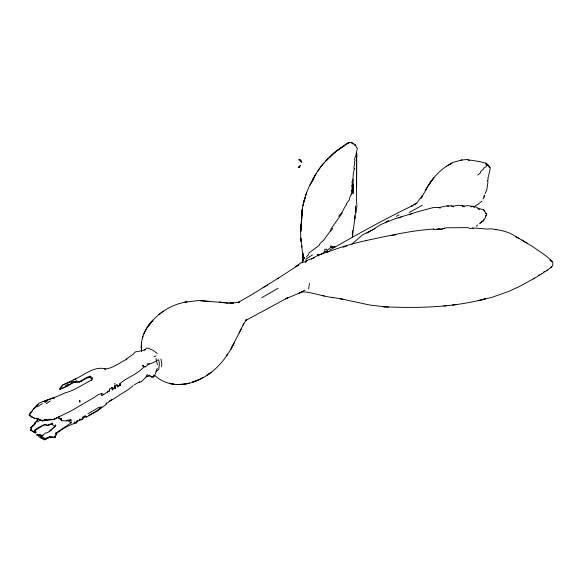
<?xml version="1.0" encoding="UTF-8"?>
<svg xmlns="http://www.w3.org/2000/svg" width="582" height="582" viewBox="0 0 582 582"><rect width="100%" height="100%" fill="white"/><g stroke="black" fill="none" stroke-linecap="round" stroke-linejoin="round"><path stroke-width="0.87" d="M37.357 434.536L37.052 435.06L37.357 434.536L42.908 435.314L41.409 437.395L44.705 439.301L46.058 439.046M119.899 383.589L120.205 385.495L119.899 383.589C127.487 377.216 137.767 374.124 144.212 366.602L145.114 366.951L149.319 363.83L150.52 363.83L155.62 361.4M301.054 230.297L301.505 220.513L300.901 231.774M303.157 259.419L303.455 256.298L303.28 260.125M352.838 233.855L354.933 217.566M353.136 179.438L352.983 193.733L353.136 184.116M356.584 187.491L356.737 153.095L356.584 157.511L356.468 155.852M355.384 212.626L355.537 205.955L355.384 211.062M161.629 366.776L161.774 363.394L160.872 359.065M141.586 351.441C140.247 341.736 143.259 331.405 149.77 324.058L146.766 328.219L143.914 333.85M303.157 260.801L303.309 257.768M356.584 185.934L356.468 155.743M301.054 225.794L301.803 216.693L301.658 218.17M356.584 157.511L356.737 155.001M141.215 347.716L141.513 343.205L141.572 351.252M301.658 221.116C301.607 212.997 302.254 204.682 305.405 197.116L303.608 202.834M301.505 219.814L302.254 209.156L301.956 215.871M146.919 376.307L149.618 375.957L151.567 376.91L153.517 376.998L153.67 375.004M66.319 420.415L70.975 419.804L71.12 422.838L55.814 433.066L55.814 433.932C61.939 429.371 68.829 424.765 76.227 423.012L76.977 421.535L82.833 418.851L82.979 417.032L85.234 415.904L86.58 417.032L97.238 411.052L105.946 404.643L106.091 403.864L108.347 402.213L128.906 389.132L133.256 385.575M300.901 228.828L301.207 225.532L300.603 230.385L300.756 239.486L301.054 241.566L300.901 238.183L301.956 247.11M487.912 180.478L488.065 178.827M301.956 212.103L302.109 210.633M301.803 215.136L301.956 213.667M309.457 283.332L308.562 289.05M73.827 382.112L67.97 385.837L60.019 389.387L60.164 388.092L61.968 386.528L62.718 385.058L71.426 381.596L73.223 381.763L76.38 380.984L79.378 381.85L86.733 377.434L89.883 376.132L92.582 378.038L90.938 380.381C82.426 384.687 74.489 390.478 65.119 392.857C56.498 397.12 47.062 399.71 38.252 403.515M338.877 216.439L339.328 215.136C343.067 212.561 343.475 208.021 346.385 204.828L346.53 203.525L349.229 200.062L349.382 198.411L351.637 193.471M303.491 203.46L303.157 205.868L303.491 203.591M76.977 422.234L77.275 420.502L76.977 421.535M354.933 145.471L355.537 144.947L356.584 147.639L357.333 148.068L355.689 156.129L354.489 158.901L355.085 160.283L354.336 161.934L354.787 162.887L353.885 167.39L354.336 168.693L353.281 173.974L352.983 179.176L351.935 182.21L352.386 184.028L351.63 185.847L352.081 187.491L351.484 194.599M352.386 236.889L352.838 234.371M38.252 418.938L34.804 423.012L34.804 424.569L31.05 427.603L37.655 420.444M49.965 437.308L50.11 436.529L55.217 437.395L49.965 437.308L44.705 439.301L44.705 439.825L41.104 438.268L37.052 435.06M348.633 143.216L348.785 142.437L349.535 142.866M351.935 143.39L352.081 142.612L349.535 142.35L345.33 144.598L335.872 151.451L345.33 145.122M351.935 191.049L352.088 190.27M303.608 202.66C305.717 193.151 309.937 184.218 314.862 175.88M303.004 260.714L304.059 257.506L302.705 260.714L304.204 257.768L303.004 260.023M487.912 178.398L490.16 169.297L490.015 167.478L487.614 164.531M352.081 142.612L351.935 143.216L353.587 143.652L355.085 145.384L355.537 144.947M306.008 194.861L306.612 192.606M330.772 230.472L323.716 240.09L320.115 243.385L319.365 245.204L309.013 252.915L308.562 254.56L306.459 256.815M142.415 338.178L143.019 336.105M74.125 423.187L74.576 421.885L76.227 423.012M79.225 420.24L79.683 418.938L81.182 419.804M354.336 168.693L354.038 168.867M483.111 199.022L484.762 195.297M156.071 371.891L154.274 376.394L153.517 376.998M106.091 404.039L106.542 402.911M157.271 368.246L155.925 371.629L158.777 369.461L159.373 363.917L158.777 359.756L156.369 360.796L157.424 364.696M305.856 194.948L306.758 192.693M483.707 219.64L483.256 220.767L484.457 219.385L486.712 214.271L483.562 209.68L478.455 208.465L476.207 206.988L468.248 205.693L462.544 206.035L461.948 205.519L458.041 205.344L452.345 206.21L451.145 205.693L447.238 206.21M44.705 439.301L45.01 438.61L50.11 436.529M313.662 177.961L312.461 180.733C315.357 174.331 319.082 168.191 324.021 163.142M551.845 266.956L550.95 267.473L552.602 265.654L552.9 263.057L552.449 261.755C547.051 255.862 539.994 251.817 533.541 247.197C526.543 242.716 519.355 238.693 512.225 234.371C505.823 230.974 498.607 229.897 491.514 228.828C484.399 229.766 477.087 227.22 470.198 228.479L467.797 227.613L446.489 227.788L440.938 229.257L438.683 228.653L438.384 229.344L436.784 229.577M485.061 193.733L486.858 189.572L487.912 182.035L487.309 180.478M309.908 185.331L313.96 178.31M41.307 435.547L42.908 435.314L45.607 432.892L47.113 432.892C50.234 431.247 52.06 428.41 54.912 426.475L51.914 424.227L47.709 425.435L44.858 424.314L37.954 427.777L34.505 430.294L36.004 432.2L35.4 433.066L30.599 430.12L31.202 428.73L30.904 427.69L32.701 425.959M71.426 381.596L71.571 382.891L75.776 382.199L76.38 380.984M230.661 349.622L233.062 344.944L230.661 349.622L226.463 355.857L227.664 354.125C219.552 366.951 207.345 377.638 192.693 382.112L195.996 380.897C182.668 386.906 165.87 385.822 154.87 375.528M231.862 347.192L243.873 323.621M82.833 418.851L82.382 418.247L82.979 417.032M299.555 167.041L300.458 165.31L298.202 167.478L299.555 167.041L298.653 167.216M239.071 332.984L241.625 328.386M425.18 190.7C430.389 181.082 437.388 172.207 446.634 166.176M233.215 345.024L234.415 342.776M147.37 374.313L145.864 377.085L149.167 375.354M38.252 404.206L36.302 405.683L33.45 409.408M30.599 430.12L31.202 429.079L30.904 427.69M76.075 378.737L62.565 384.971L60.019 388.179L60.019 389.387M37.35 435.06L37.052 434.71L38.405 435.489L40.056 434.885M54.912 426.475L55.814 424.918L54.315 427.173L49.812 431.16M82.382 418.247L84.63 416.945L85.234 415.904M151.567 376.91L152.317 376.83M316.215 173.545L312.308 180.478L313.662 178.136M242.97 325.185L246.572 319.292L245.371 320.675L288.148 297.54M332.271 154.739L322.821 164.015L317.714 171.29M32.105 410.877C23.462 418.051 38.696 418.32 42.61 420.932L50.408 419.2L52.962 419.629L47.411 420.24L45.01 420.24L45.01 419.717L47.258 420.153M51.914 424.227L52.664 423.099L47.411 425.267M91.287 380.584L92.283 379.078L89.883 377.347C84.579 377.602 81.356 383.473 75.776 382.199M147.813 326.567C156.849 313.574 171.29 304.211 186.989 301.876L184.887 302.218L198.244 300.574L233.367 303.346L229.766 303.004L237.871 302.48L239.668 301.789L238.016 302.567M342.332 212.881L330.772 229.257L330.772 231.163L332.875 228.217M485.512 216.177L486.712 214.62M428.927 184.552L421.121 198.244L422.627 195.465L417.672 201.619M328.073 158.377L326.567 160.283L329.572 157.162M305.557 262.358C307.209 258.728 311.406 259.557 314.265 257.68M477.706 224.958L476.207 226.231M56.563 434.361L54.912 436.18L55.363 437.308L54.912 436.354L56.563 434.361L55.814 433.066L56.265 434.536M320.864 166.699L322.515 164.706M330.023 157.082L334.374 152.491L340.674 148.155M478.309 161.236L485.81 163.149L487.01 164.015L487.01 165.746L485.81 164.357M544.345 271.634L542.693 273.453L541.34 273.715M329.725 156.907L335.727 151.706L332.126 154.652M303.753 260.285L301.352 262.882L306.154 261.493L306.008 258.983L312.461 254.909M30.148 413.744L32.25 411.139L32.403 410.012L38.106 404.468M145.864 377.26L141.513 381.508L138.814 382.549M351.935 244.076L362.739 234.721L375.048 228.653M325.665 160.981L327.921 158.639M543.741 272.15L546.142 271.11L551.7 266.869M481.911 201.096L477.706 204.566L475.007 205.948M50.263 430.724L51.616 429.421M301.505 262.271L295.729 266.782L298.952 264.788L277.192 278.909M537.593 276.224L539.245 274.755M345.934 144.598L347.73 143.041L345.33 144.598L346.683 143.819M352.983 144.169L353.587 143.652M115.251 387.83L113.745 388.529L111.795 387.576L109.394 389.132L109.547 390.602L101.741 395.804L101.443 393.548L97.987 394.676L95.441 396.669L71.426 410.71L53.115 419.717L59.72 416.428M324.916 251.526L324.771 249.191L326.116 249.103L327.768 251.271L324.916 251.526L322.966 253.177L319.067 255.083L317.263 254.218L318.616 255.935M119.899 385.146L117.353 387.139L116.902 384.797L114.8 385.662L115.251 388.179L114.8 385.662M30.599 429.945L35.255 432.804L36.004 432.2L34.505 430.294M486.858 165.31L486.108 165.921L486.261 166.699L483.707 168.002L483.707 168.867L480.71 171.464L480.557 172.759L477.706 175.102M479.51 223.801L483.111 220.854L480.135 222.95M211.302 372.233L206.348 375.616L209.505 373.622M37.655 421.885L40.209 419.891M158.922 314.615L163.273 311.232M37.204 406.898L42.304 403.602M29.1 415.213L30.148 414.435M417.52 202.572L411.518 206.21L412.565 205.606C384.367 219.218 356.853 234.553 329.725 250.144M50.263 400.918L46.364 403.69M118.699 386.012L119.899 384.971M126.207 359.152L132.812 354.467L135.511 351.87L145.267 350.051M416.472 203.009L413.918 204.828L415.119 204.129M305.71 261.405L307.056 260.452M71.077 383.473L72.175 382.716M81.182 380.984L79.378 381.85M49.361 424.314L47.709 425.435L44.858 424.831L42.159 426.046L34.505 430.811L35.502 431.968M113.599 388.441L115.251 387.314M238.693 302.174L253.927 293.379L278.392 278.043M44.858 402.649L47.106 401.18M263.086 287.748L267.436 285.064M447.536 165.659L452.942 162.363L461.948 159.941M422.321 205.17L409.117 212.626M366.791 233.244L381.348 224.325L394.56 218.948L418.574 211.499L433.728 207.425L438.835 207.599L447.085 205.781L448.737 206.035M134.311 384.797L139.709 381.683M69.098 384.753L70.524 383.844M87.933 413.831L98.591 407.502L101.741 406.898L97.092 410.623L88.835 415.388M108.943 401.347L111.795 399.528M534.436 278.218L519.428 286.54L508.326 291.56L492.117 297.286L478.157 300.661M347.883 143.303L348.48 142.954M343.977 146.075L340.23 148.243M446.336 166.35L451.894 163.142L450.388 164.015M327.317 250.318L330.62 247.546L334.374 246.935M385.851 222.069L388.558 220.505M396.364 216.351L399.063 214.787M261.58 297.802L278.094 288.272M54.613 419.025L57.312 417.469M107.444 392.166L109.547 390.602M44.705 439.825L48.91 437.395M287.85 297.715L285.595 298.842L301.054 292.346L304.953 290.091M81.029 419.717L82.833 418.684M433.277 229.177L435.532 229.432L438.683 228.653M444.684 228.137L441.083 229.344L439.286 229.344M533.236 278.909L537.142 276.661M202.863 377.587L198.549 379.777M67.672 385.662L60.019 389.22M538.488 275.708L541.34 274.231M73.223 379.857C83.735 375.863 93.971 365.387 105.793 369.032C113.57 367.809 120.045 362.571 126.956 359.065M299.701 292.95L302.407 291.56L298.355 293.554M311.261 259.07L318.318 255.171L329.419 251.359M365.743 240.613C387.99 235.979 410.252 230.61 433.132 229.09L433.881 229.519L433.43 229.09M472.3 206.297L470.954 206.908L472.155 206.21L474.403 207.512M53.711 397.884L43.061 401.609M301.054 292.346L303.608 291.218L302.109 291.735C312.549 292.171 322.952 296.645 333.624 297.628M327.171 252.137C339.953 247.466 353.136 243.24 366.645 240.482M65.57 385.495L68.727 384.193M194.046 381.683L198.244 379.944L192.693 382.112M70.975 419.804L66.923 420.932L61.816 420.757L58.666 417.731L61.365 418.771L61.816 420.757M398.757 217.908L401.311 216.955M409.27 214.787L411.823 213.834M44.785 401.304L47.258 400.394M391.708 235.499L395.906 234.808M153.823 356.722L156.071 355.944M114.196 383.931L114.952 383.669M343.227 247.197L346.828 245.982M495.566 229.781L496.766 229.432M332.875 247.285L331.376 245.895L330.474 245.895L330.62 247.546L335.348 246.637M481.307 299.883L485.308 298.872C452.018 307.66 417.178 308.307 383 306.729L388.405 307.07M189.543 383.065L185.192 384.018M546.447 270.419L547.342 270.244M461.046 160.115L467.353 159.417L469.15 159.941M144.067 349.702L145.267 349.535L146.315 348.058L148.417 348.232L153.67 350.742L157.271 353.521M452.49 305.077L456.695 304.561M29.1 415.039L35.102 418.509L37.052 418.247L42.61 420.932L45.01 419.717L42.457 420.677L40.056 419.978M181.584 384.367L185.04 384.105L176.484 384.542M443.79 305.943L446.489 305.776M147.064 363.917L149.319 363.83M104.294 369.083L105.793 369.032M439.235 229.315L440.938 229.257M385.553 306.816L369.948 305.077L340.23 298.668L343.678 299.446M84.63 416.945L86.58 417.032M221.96 302.305L219.261 302.138L228.115 303.258M200.797 300.661L209.651 301.44M468.103 160.203L469.805 160.37M232.167 303.171L233.367 303.346M53.115 397.884L54.766 398.146M341.729 299.017L332.271 297.366M470.351 160.115L477.858 161.323M438.835 207.599L438.384 207.512L440.334 208.116M61.365 418.771L58.52 418.16L58.215 417.294M527.081 242.949L525.284 242.432L521.981 240.002M322.37 295.46L324.167 295.983M451.588 206.123L453.691 206.814M101.443 393.548L103.545 394.247M490.015 167.478L489.266 167.216L488.363 165.135L487.614 165.397L487.01 164.015M519.282 238.445L515.376 236.714M142.263 365.823L144.212 366.602L142.866 365.474L145.114 366.951M462.544 206.035L464.196 206.821L461.948 205.519M485.81 163.149L486.559 163.578M485.359 213.492L486.712 214.271M150.069 375.877L152.171 377.085M116.902 384.797L118.699 385.837M45.01 438.61L43.061 437.482L41.409 437.395L39.452 435.401M67.519 420.299L71.12 422.838M551.998 261.493L549.895 260.11L550.798 260.801M477.858 208.64L479.51 209.76M39.903 435.147L41.409 436.18M109.547 390.951L109.394 389.132M483.562 209.68L484.311 210.975M355.238 217.566L354.787 216.264L355.988 212.801L356.89 205.693L356.439 199.946M483.962 195.756L484.159 197.029M156.071 358.374L156.369 360.796M301.658 245.553L303.157 258.03L303.004 253.265L303.157 259.245M35.706 406.549L35.8 407.88M34.804 423.012L34.804 423.878M472.904 227.788L472.904 228.479M356.584 159.766L356.584 199.451M354.933 215.653L354.933 218.948M352.386 230.472L352.386 237.23M301.054 224.405L301.054 226.143M89.883 376.132L89.883 377.347M44.858 424.314L44.858 424.831M37.052 418.247L37.052 418.764M430.731 181.773L429.378 184.116L433.881 177.874L430.731 181.773M151.422 321.89L149.014 325.011L152.921 320.158L151.422 321.89M113.745 388.529L112.246 390.086L111.795 387.576L113.745 388.529M300.305 160.028L298.806 159.854L300.305 160.028L301.505 160.894L301.803 162.451L300.458 161.323L300.305 160.028M174.382 384.367L169.733 383.414L174.382 384.367M79.829 400.481L79.829 402.046L79.829 400.481"/></g></svg>
